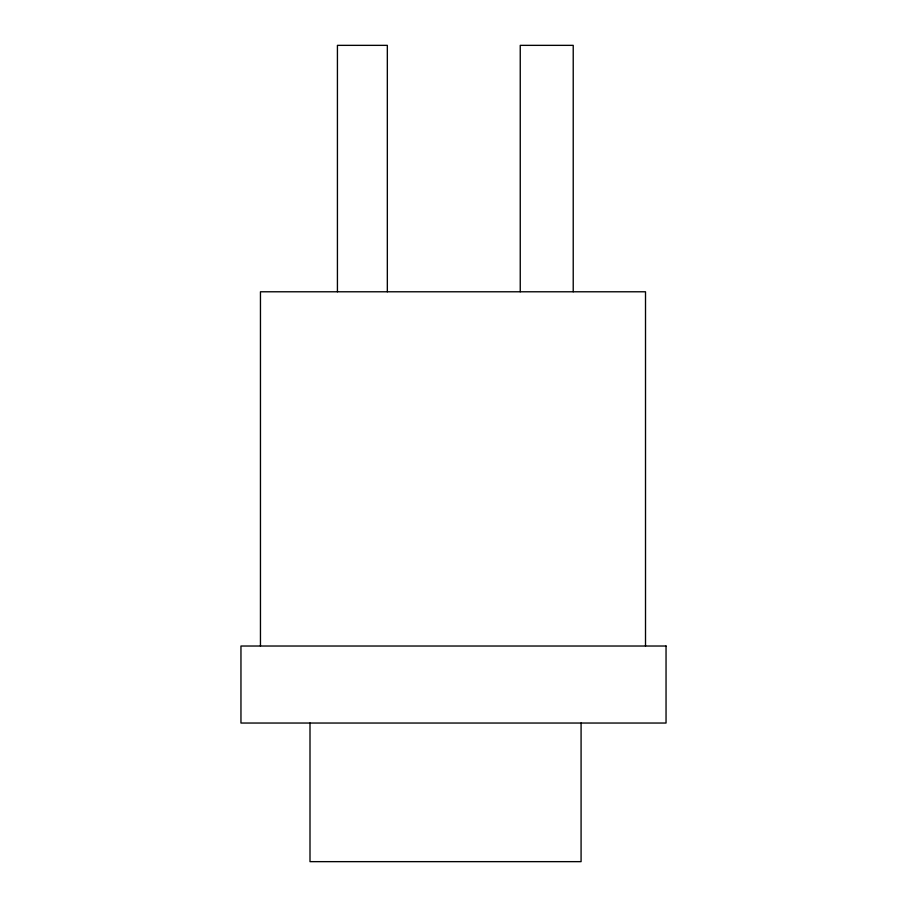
<?xml version="1.0" encoding="UTF-8"?>
<svg xmlns="http://www.w3.org/2000/svg" width="907" height="907" viewBox="0 0 907 907"><rect width="100%" height="100%" fill="white"/><g stroke="black" fill="none" stroke-linecap="round" stroke-linejoin="round"><path stroke-width="1.36" d="M645.512 646.022L645.512 291.782L260.456 291.782L260.456 646.022M581.081 723.038L581.081 861.65L310.001 861.65L310.001 723.038M573.224 291.782L573.224 45.35L520.244 45.35L520.244 291.782M387.334 291.782L387.334 45.35L337.427 45.35L337.427 291.782M666.044 646.022L240.956 646.022L240.956 723.038L666.044 723.038L666.044 646.022"/></g></svg>
